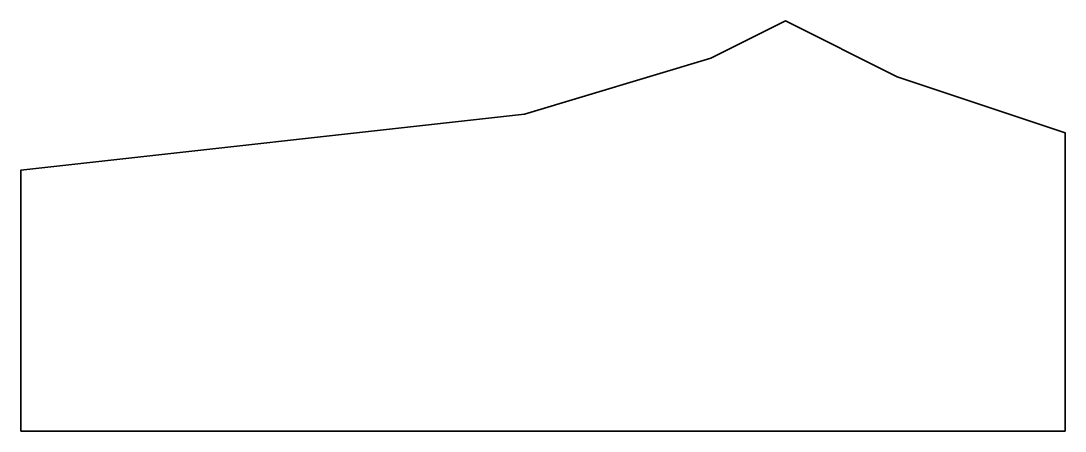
# Model space of a CAD drawing. Extents: x 0 to 56, y 0 to 22.
import ezdxf

# ---------------------------------------------------------------- set-up
doc = ezdxf.new("R2010")
doc.units = 0
doc.linetypes.add('Solid', pattern=[0])

msp = doc.modelspace()

# ---------------------------------------------------------------- linework, layer by layer
at = {"color": 0, "linetype": 'Solid', "lineweight": 35}
msp.add_lwpolyline([(0, 0), (0, 14), (27, 17), (37, 20), (41, 22), (47, 19), (56, 16), (56, 0), (0, 0)], close=True, dxfattribs=at)

doc.saveas('drawing.dxf')
